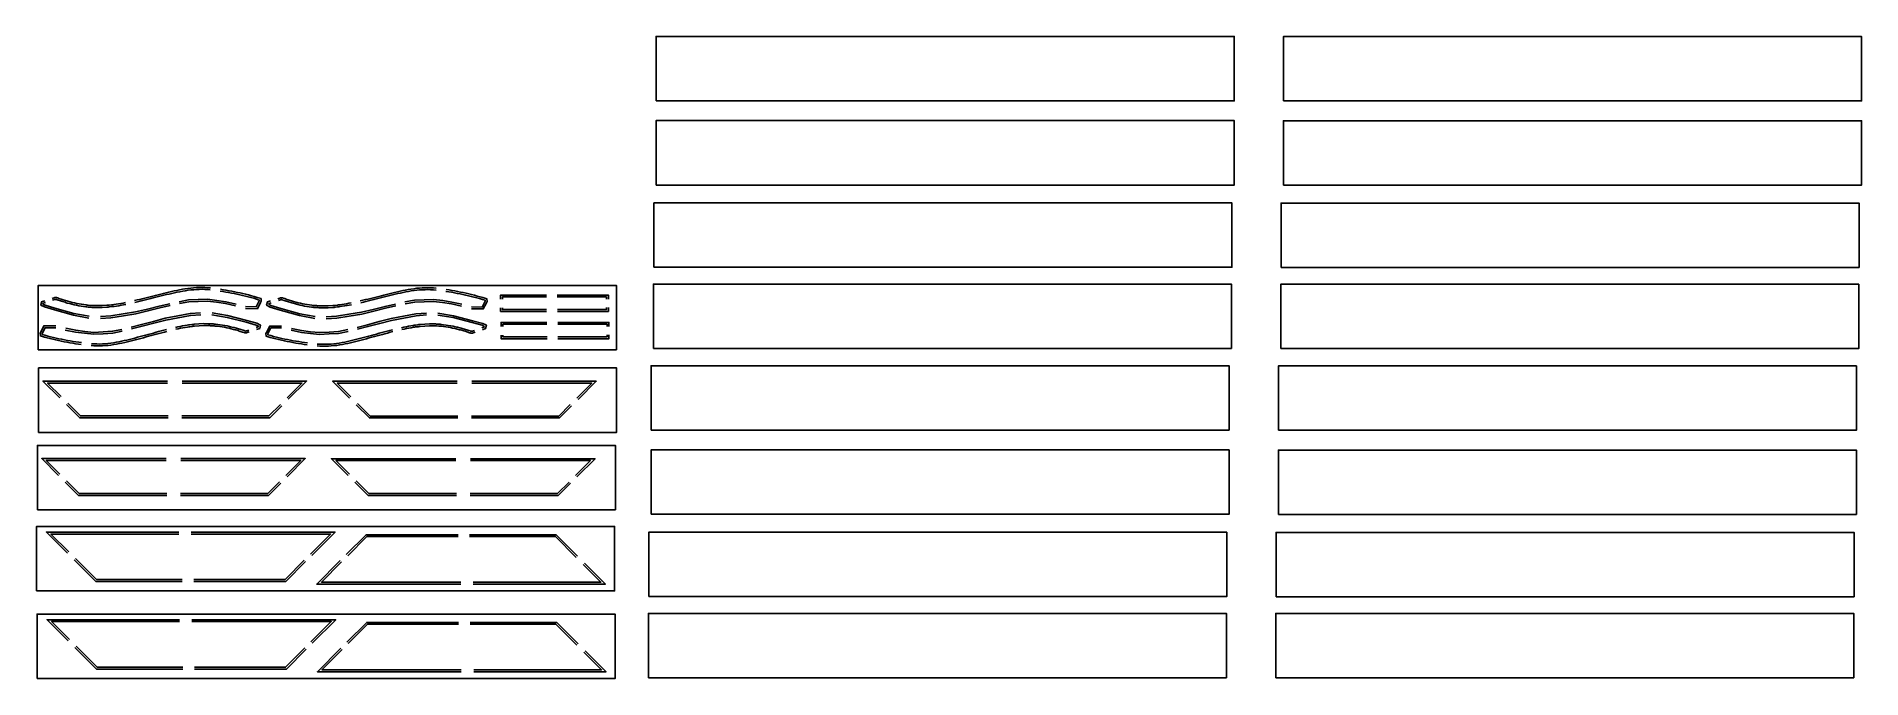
# Model space of a CAD drawing. Header units: millimetres. Extents: x 109 to 5919, y 96 to 2141.
import ezdxf

# ---------------------------------------------------------------- set-up
doc = ezdxf.new("R2010")
doc.units = ezdxf.units.MM

msp = doc.modelspace()

# ---------------------------------------------------------------- linework, layer by layer
for points in [[(2081.7, 1935.6), (3921.7, 1935.6), (3921.7, 2140.6), (2081.7, 2140.6)], [(4078.6, 1935.3), (5918.6, 1935.3), (5918.6, 2140.3), (4078.6, 2140.3)], [(2081.7, 1667.6), (3921.7, 1667.6), (3921.7, 1872.6), (2081.7, 1872.6)], [(4078.6, 1667.2), (5918.6, 1667.2), (5918.6, 1872.2), (4078.6, 1872.2)], [(2074.3, 1405.5), (3914.3, 1405.5), (3914.3, 1610.5), (2074.3, 1610.5)], [(4071.1, 1405.1), (5911.1, 1405.1), (5911.1, 1610.1), (4071.1, 1610.1)], [(115, 1143), (1955, 1143), (1955, 1348), (115, 1348)], [(2073.1, 1147.1), (3913.1, 1147.1), (3913.1, 1352.1), (2073.1, 1352.1)], [(4069.9, 1146.8), (5909.9, 1146.8), (5909.9, 1351.8), (4069.9, 1351.8)], [(115.9, 879.9), (1955.9, 879.9), (1955.9, 1084.9), (115.9, 1084.9)], [(2065.6, 887), (3905.6, 887), (3905.6, 1092), (2065.6, 1092)], [(4062.4, 886.6), (5902.4, 886.6), (5902.4, 1091.6), (4062.4, 1091.6)], [(112, 633.2), (1952, 633.2), (1952, 838.2), (112, 838.2)], [(2065.6, 618.9), (3905.6, 618.9), (3905.6, 823.9), (2065.6, 823.9)], [(4062.4, 618.6), (5902.4, 618.6), (5902.4, 823.6), (4062.4, 823.6)], [(109.2, 375.2), (1949.2, 375.2), (1949.2, 580.2), (109.2, 580.2)], [(2058.1, 356.8), (3898.1, 356.8), (3898.1, 561.8), (2058.1, 561.8)], [(4055, 356.5), (5895, 356.5), (5895, 561.5), (4055, 561.5)], [(111.1, 96), (1951.1, 96), (1951.1, 301), (111.1, 301)], [(2057, 98.5), (3897, 98.5), (3897, 303.5), (2057, 303.5)], [(4053.8, 98.2), (5893.8, 98.2), (5893.8, 303.2), (4053.8, 303.2)]]:
    msp.add_lwpolyline(points, close=True)
at = {"color": 1}
for points in [[(420.9, 1299.5), (429.3, 1301.5), (437.6, 1303.5), (446, 1305.5), (454.4, 1307.6), (462.8, 1309.7), (471.1, 1311.8), (479.5, 1313.9), (487.9, 1316), (496.4, 1318.1), (504.8, 1320.2), (513.2, 1322.3), (521.7, 1324.4), (530.3, 1326.4), (538.8, 1328.3), (547.4, 1330.3), (556.1, 1332.1), (564.7, 1333.8), (573.5, 1335.4), (582.3, 1337), (591.1, 1338.2), (600, 1339.4), (609, 1340.2), (618, 1341), (627, 1341.2), (636, 1341.4), (645, 1341.1), (654, 1340.7), (662.9, 1339.8)], [(1139.8, 1298.6), (1148.2, 1300.6), (1156.6, 1302.6), (1164.9, 1304.6), (1173.3, 1306.7), (1181.7, 1308.8), (1190.1, 1310.9), (1198.5, 1313), (1206.9, 1315.1), (1215.3, 1317.2), (1223.7, 1319.3), (1232.2, 1321.4), (1240.7, 1323.5), (1249.2, 1325.5), (1257.8, 1327.4), (1266.4, 1329.4), (1275, 1331.2), (1283.7, 1332.9), (1292.4, 1334.5), (1301.2, 1336.1), (1310, 1337.3), (1318.9, 1338.6), (1327.9, 1339.3), (1336.9, 1340.1), (1345.9, 1340.3), (1355, 1340.5), (1364, 1340.2), (1372.9, 1339.8), (1381.8, 1338.9)], [(275.9, 1243.6), (227, 1252.9), (166.3, 1269.7), (134.2, 1279.5), (122.8, 1285.5), (125.5, 1296.1), (135.5, 1299.2)], [(158.8, 1306.5), (165.2, 1308.5), (166.9, 1309.1), (167.5, 1309.2), (168.8, 1309.5), (171.1, 1309.6), (173.3, 1309.1), (173.8, 1308.9), (173.9, 1308.9), (174.1, 1308.8), (175, 1308.5), (176.8, 1307.9), (180.4, 1306.6), (187.4, 1304.2), (190.9, 1303), (194.5, 1301.9), (201.7, 1299.7), (205.2, 1298.6), (208.7, 1297.6), (216, 1295.6), (219.5, 1294.7), (223.1, 1293.8), (230.4, 1292.1), (237.6, 1290.4), (244.9, 1289.1), (252.2, 1287.8), (259.5, 1286.7), (266.9, 1285.7), (270.4, 1285.2), (274.1, 1284.9), (281.5, 1284.3), (285.2, 1284), (288.7, 1283.8), (303.5, 1283.4), (318.3, 1283.6), (333.1, 1284.6), (336.7, 1284.9), (340.4, 1285.3), (347.9, 1286.1), (351.5, 1286.5), (355.1, 1287), (362.6, 1288.1), (369.9, 1289.2), (377.3, 1290.5), (384.7, 1291.8), (392.1, 1293.3)], [(534.6, 1283.7), (501.4, 1276), (463.6, 1266.8), (425.4, 1257.6), (385.8, 1251.1), (346, 1244.5), (312.7, 1242.7)], [(743, 1282.7), (711, 1289.9), (682.3, 1294.3), (653.8, 1297.9), (624, 1296.8), (594.1, 1295.7), (564.2, 1290.1)], [(694.4, 1335.8), (703.5, 1334.3), (712.5, 1332.7), (721.6, 1331.1), (730.6, 1329.4), (739.6, 1327.6), (748.6, 1325.7), (757.5, 1323.8), (766.5, 1321.8), (775.4, 1319.6), (784.4, 1317.4), (793.4, 1315), (802.4, 1312.5), (811.3, 1309.8), (824.1, 1305.7), (824.6, 1297.5), (822.6, 1293.6)], [(822.6, 1293.6), (812.3, 1273.8), (774.6, 1274.5)], [(994.9, 1242.8), (945.9, 1252), (885.2, 1268.8), (853.1, 1278.6), (841.7, 1284.6), (844.4, 1295.2), (854.4, 1298.3)], [(877.8, 1305.6), (884.2, 1307.7), (885.8, 1308.2), (886.4, 1308.4), (887.7, 1308.6), (890.1, 1308.7), (892.2, 1308.2), (892.7, 1308), (892.9, 1308), (893.1, 1307.9), (894, 1307.6), (895.7, 1307), (899.3, 1305.8), (906.4, 1303.3), (909.9, 1302.1), (913.4, 1301), (920.6, 1298.8), (924.1, 1297.7), (927.6, 1296.7), (934.9, 1294.8), (938.5, 1293.8), (942, 1292.9), (949.3, 1291.2), (956.5, 1289.6), (963.8, 1288.2), (971.1, 1286.9), (978.4, 1285.8), (985.8, 1284.8), (989.4, 1284.3), (993, 1284), (1000.5, 1283.4), (1004.1, 1283.1), (1007.7, 1282.9), (1022.5, 1282.5), (1037.2, 1282.8), (1052, 1283.7), (1055.6, 1284), (1059.3, 1284.4), (1066.8, 1285.2), (1070.4, 1285.6), (1074.1, 1286.1), (1081.5, 1287.2), (1088.9, 1288.4), (1096.3, 1289.7), (1103.6, 1291), (1111, 1292.4)], [(1253.5, 1282.8), (1220.3, 1275.1), (1182.5, 1265.9), (1144.4, 1256.8), (1104.7, 1250.2), (1064.9, 1243.6), (1031.7, 1241.8)], [(1461.9, 1281.9), (1429.9, 1289), (1401.2, 1293.4), (1372.7, 1297), (1342.9, 1295.9), (1313.1, 1294.8), (1283.1, 1289.2)], [(1413.3, 1334.9), (1422.4, 1333.4), (1431.5, 1331.8), (1440.5, 1330.2), (1449.5, 1328.5), (1458.5, 1326.7), (1467.5, 1324.8), (1476.4, 1322.9), (1485.4, 1320.9), (1494.4, 1318.7), (1503.3, 1316.5), (1512.3, 1314.1), (1521.3, 1311.6), (1530.2, 1308.9), (1543, 1304.8), (1543.6, 1296.6), (1541.5, 1292.7)], [(1541.5, 1292.7), (1531.2, 1272.9), (1493.5, 1273.6)], [(1732.1, 1317), (1586.3, 1317), (1586.3, 1303.9)], [(1929.6, 1304.1), (1929.6, 1317), (1766.5, 1317)], [(410.4, 1215), (443.5, 1223.4), (481.1, 1233.4), (519.1, 1243.3), (558.6, 1250.7), (598.2, 1258), (631.4, 1260.6)], [(786.6, 1199.9), (780.2, 1197.7), (778.6, 1197.2), (778, 1197), (776.7, 1196.7), (774.4, 1196.6), (772.2, 1197), (771.7, 1197.2), (771.6, 1197.2), (771.3, 1197.3), (770.5, 1197.6), (768.7, 1198.2), (765.1, 1199.3), (757.9, 1201.6), (754.4, 1202.7), (750.9, 1203.8), (743.6, 1205.9), (740.1, 1206.9), (736.6, 1207.8), (729.3, 1209.6), (725.7, 1210.5), (722.1, 1211.3), (714.8, 1212.8), (707.5, 1214.4), (700.2, 1215.5), (692.9, 1216.7), (685.6, 1217.7), (678.2, 1218.5), (674.6, 1218.9), (671, 1219.1), (663.5, 1219.6), (659.8, 1219.9), (656.3, 1219.9), (641.4, 1220.1), (626.7, 1219.5), (611.9, 1218.2), (608.3, 1217.9), (604.7, 1217.4), (597.2, 1216.4), (593.6, 1215.9), (589.9, 1215.3), (582.5, 1214.1), (575.2, 1212.8), (567.8, 1211.4), (560.5, 1209.9), (553.2, 1208.3)], [(668.2, 1260.4), (717.4, 1252.1), (778.4, 1236.5), (810.7, 1227.4), (822.2, 1221.7), (819.7, 1211), (809.8, 1207.7)], [(1129.4, 1214.1), (1162.4, 1222.5), (1200, 1232.5), (1238, 1242.4), (1277.5, 1249.8), (1317.1, 1257.1), (1350.4, 1259.7)], [(1387.2, 1259.5), (1436.3, 1251.2), (1497.3, 1235.6), (1529.6, 1226.5), (1541.1, 1220.8), (1538.7, 1210.2), (1528.8, 1206.8)], [(1586.3, 1276.9), (1586.3, 1265), (1733.1, 1265)], [(1733.8, 1230), (1588, 1230), (1588, 1216.9)], [(1767.2, 1265), (1929.6, 1265), (1929.6, 1277.6)], [(1931.3, 1217.1), (1931.3, 1230), (1768.2, 1230)], [(251.8, 1159.7), (242.6, 1160.9), (233.5, 1162.3), (224.5, 1163.8), (215.4, 1165.3), (206.4, 1166.9), (197.4, 1168.6), (188.4, 1170.3), (179.4, 1172.2), (170.4, 1174.1), (161.4, 1176.2), (152.4, 1178.4), (143.3, 1180.7), (134.3, 1183.2), (121.5, 1187), (120.8, 1195.3), (122.7, 1199.2)], [(122.7, 1199.2), (132.6, 1219.2), (170.3, 1219.3)], [(202.1, 1211.7), (234.3, 1205.2), (263, 1201.4), (291.6, 1198.3), (321.4, 1200.1), (351.2, 1201.8), (381, 1208)], [(524.5, 1201.5), (516.1, 1199.4), (507.8, 1197.2), (499.5, 1195), (491.1, 1192.8), (482.8, 1190.5), (474.5, 1188.2), (466.1, 1185.9), (457.8, 1183.7), (449.4, 1181.4), (441, 1179.1), (432.6, 1176.8), (424.1, 1174.6), (415.7, 1172.4), (407.1, 1170.3), (398.6, 1168.2), (390, 1166.2), (381.3, 1164.3), (372.6, 1162.5), (363.9, 1160.8), (355.1, 1159.3), (346.2, 1157.9), (337.3, 1157), (328.3, 1156), (319.2, 1155.6), (310.2, 1155.2), (301.2, 1155.4), (292.2, 1155.6), (283.3, 1156.3)], [(970.7, 1158.8), (961.6, 1160), (952.5, 1161.4), (943.4, 1162.9), (934.4, 1164.4), (925.3, 1166), (916.3, 1167.7), (907.3, 1169.5), (898.3, 1171.3), (889.3, 1173.2), (880.3, 1175.3), (871.3, 1177.5), (862.3, 1179.8), (853.3, 1182.4), (840.4, 1186.1), (839.7, 1194.4), (841.7, 1198.3)], [(841.7, 1198.3), (851.6, 1218.3), (889.2, 1218.4)], [(921, 1210.8), (953.2, 1204.3), (981.9, 1200.5), (1010.5, 1197.4), (1040.3, 1199.2), (1070.1, 1200.9), (1099.9, 1207.1)], [(1243.4, 1200.6), (1235.1, 1198.5), (1226.7, 1196.3), (1218.4, 1194.1), (1210.1, 1191.9), (1201.7, 1189.6), (1193.4, 1187.3), (1185.1, 1185), (1176.7, 1182.8), (1168.3, 1180.5), (1159.9, 1178.2), (1151.5, 1175.9), (1143.1, 1173.7), (1134.6, 1171.5), (1126.1, 1169.4), (1117.5, 1167.3), (1108.9, 1165.3), (1100.3, 1163.4), (1091.6, 1161.6), (1082.8, 1159.9), (1074, 1158.4), (1065.1, 1157), (1056.2, 1156.1), (1047.2, 1155.1), (1038.2, 1154.7), (1029.2, 1154.3), (1020.1, 1154.5), (1011.2, 1154.7), (1002.3, 1155.4)], [(1505.5, 1199), (1499.2, 1196.9), (1497.5, 1196.3), (1496.9, 1196.1), (1495.6, 1195.8), (1493.3, 1195.7), (1491.2, 1196.1), (1490.6, 1196.3), (1490.5, 1196.3), (1490.3, 1196.4), (1489.4, 1196.7), (1487.6, 1197.3), (1484, 1198.4), (1476.9, 1200.8), (1473.4, 1201.8), (1469.8, 1202.9), (1462.6, 1205), (1459.1, 1206), (1455.5, 1206.9), (1448.2, 1208.7), (1444.6, 1209.6), (1441, 1210.4), (1433.7, 1212), (1426.5, 1213.5), (1419.2, 1214.7), (1411.8, 1215.9), (1404.5, 1216.8), (1397.1, 1217.6), (1393.5, 1218), (1389.9, 1218.2), (1382.4, 1218.7), (1378.8, 1219), (1375.2, 1219.1), (1360.4, 1219.2), (1345.7, 1218.6), (1330.9, 1217.3), (1327.3, 1217), (1323.6, 1216.5), (1316.1, 1215.5), (1312.5, 1215.1), (1308.9, 1214.5), (1301.5, 1213.2), (1294.1, 1211.9), (1286.8, 1210.5), (1279.4, 1209), (1272.1, 1207.4)], [(1588, 1189.9), (1588, 1178), (1734.8, 1178)], [(1768.9, 1178), (1931.3, 1178), (1931.3, 1190.6)], [(526.1, 1043.1), (129.8, 1043.1), (183.2, 989.6)], [(910.8, 985.2), (968.7, 1043.1), (572.5, 1043.1)], [(1448.3, 1042.7), (1051.9, 1042.7), (1105.3, 989.3)], [(1833, 984.8), (1890.8, 1042.7), (1494.7, 1042.7)], [(204.6, 968.2), (246.8, 926.1), (528.4, 926.1)], [(571.8, 926.1), (851.7, 926.1), (890.4, 964.7)], [(1126.7, 967.8), (1168.9, 925.7), (1450.5, 925.7)], [(1493.9, 925.7), (1773.8, 925.7), (1812.5, 964.3)], [(522.3, 796.3), (125.9, 796.3), (179.3, 742.9)], [(907, 738.4), (964.8, 796.3), (568.7, 796.3)], [(1444.4, 795.9), (1048, 795.9), (1101.4, 742.5)], [(1829.1, 738), (1887, 795.9), (1490.8, 795.9)], [(200.7, 721.5), (242.9, 679.3), (524.5, 679.3)], [(567.9, 679.3), (847.8, 679.3), (886.5, 718)], [(1122.8, 721.1), (1165, 678.9), (1446.6, 678.9)], [(1490, 678.9), (1770, 678.9), (1808.6, 717.6)], [(207.6, 495.5), (140.8, 562.2), (562.3, 562.2)], [(601.7, 562.2), (1059.8, 562.2), (985.2, 487.7)], [(1450.9, 553.9), (1158.4, 553.9), (1095.4, 490.9)], [(1831.6, 485.6), (1763.3, 553.9), (1487.9, 553.9)], [(229.5, 473.5), (297.8, 405.2), (573.2, 405.2)], [(610.2, 405.2), (902.8, 405.2), (965.7, 468.2)], [(1459.5, 396.9), (1001.4, 396.9), (1075.9, 471.4)], [(1853.6, 463.7), (1920.3, 396.9), (1498.9, 396.9)], [(209.5, 216.3), (142.7, 283.1), (564.2, 283.1)], [(603.6, 283.1), (1061.7, 283.1), (987.2, 208.5)], [(1452.9, 274.7), (1160.3, 274.7), (1097.4, 211.7)], [(1833.6, 206.4), (1765.3, 274.7), (1489.9, 274.7)], [(231.5, 194.3), (299.7, 126.1), (575.2, 126.1)], [(612.2, 126.1), (904.7, 126.1), (967.7, 189)], [(1461.4, 117.7), (1003.3, 117.7), (1077.8, 192.2)], [(1855.5, 184.5), (1922.3, 117.7), (1500.8, 117.7)]]:
    msp.add_lwpolyline(points, dxfattribs=at)
for points in [[(277.1, 1249.5), (228.3, 1258.8), (168, 1275.5), (136.5, 1285.1), (129.8, 1288.6), (130.5, 1291.3), (137.3, 1293.5)], [(160.6, 1300.8), (167, 1302.8), (168.6, 1303.3), (168.9, 1303.4), (169.4, 1303.5), (170.6, 1303.5), (171.7, 1303.3), (171.8, 1303.3), (171.9, 1303.2), (172.2, 1303.1), (173.1, 1302.8), (174.8, 1302.2), (178.4, 1301), (185.5, 1298.5), (189.1, 1297.3), (192.7, 1296.2), (199.9, 1294), (203.5, 1292.8), (207.1, 1291.8), (214.4, 1289.9), (218, 1288.9), (221.7, 1287.9), (229, 1286.3), (236.4, 1284.6), (243.8, 1283.2), (251.2, 1281.8), (258.6, 1280.7), (266.1, 1279.7), (269.8, 1279.3), (273.5, 1278.9), (281, 1278.3), (284.8, 1278), (288.5, 1277.8), (303.5, 1277.4), (318.5, 1277.6), (333.5, 1278.6), (337.3, 1278.9), (341, 1279.3), (348.5, 1280.2), (352.3, 1280.6), (356, 1281.1), (363.5, 1282.2), (370.9, 1283.3), (378.4, 1284.6), (385.8, 1286), (393.2, 1287.4)], [(533.3, 1289.5), (500, 1281.8), (462.2, 1272.6), (424.2, 1263.5), (384.8, 1257), (345.3, 1250.5), (312.4, 1248.7)], [(422.2, 1293.7), (430.6, 1295.7), (439, 1297.7), (447.4, 1299.7), (455.8, 1301.8), (464.2, 1303.9), (472.6, 1306), (481, 1308.1), (489.4, 1310.2), (497.8, 1312.3), (506.2, 1314.4), (514.7, 1316.5), (523.1, 1318.5), (531.6, 1320.5), (540.1, 1322.5), (548.7, 1324.4), (557.3, 1326.2), (565.9, 1327.9), (574.5, 1329.5), (583.2, 1331), (591.9, 1332.3), (600.7, 1333.5), (609.5, 1334.3), (618.3, 1335), (627.1, 1335.2), (636, 1335.4), (644.8, 1335.1), (653.6, 1334.7), (662.3, 1333.9)], [(744.3, 1288.6), (712.1, 1295.8), (683.1, 1300.3), (654, 1303.9), (623.7, 1302.8), (593.5, 1301.6), (563.1, 1296)], [(693.4, 1329.9), (702.5, 1328.4), (711.5, 1326.8), (720.5, 1325.2), (729.4, 1323.5), (738.4, 1321.7), (747.3, 1319.9), (756.2, 1317.9), (765.1, 1315.9), (774, 1313.8), (782.9, 1311.6), (791.8, 1309.2), (800.7, 1306.8), (809.5, 1304.1), (818.4, 1301.3), (818.5, 1298.8), (817.3, 1296.4)], [(817.3, 1296.4), (808.7, 1279.9), (774.7, 1280.5)], [(996, 1248.7), (947.3, 1257.9), (886.9, 1274.6), (855.4, 1284.2), (848.7, 1287.7), (849.4, 1290.4), (856.2, 1292.6)], [(879.6, 1299.9), (886, 1301.9), (887.6, 1302.4), (887.8, 1302.5), (888.4, 1302.6), (889.5, 1302.6), (890.6, 1302.4), (890.7, 1302.4), (890.9, 1302.3), (891.1, 1302.3), (892, 1301.9), (893.8, 1301.3), (897.3, 1300.1), (904.4, 1297.6), (908, 1296.4), (911.6, 1295.3), (918.8, 1293.1), (922.4, 1291.9), (926, 1290.9), (933.3, 1289), (936.9, 1288), (940.6, 1287.1), (948, 1285.4), (955.3, 1283.7), (962.7, 1282.3), (970.1, 1280.9), (977.6, 1279.9), (985, 1278.8), (988.7, 1278.4), (992.5, 1278), (1000, 1277.4), (1003.7, 1277.1), (1007.4, 1276.9), (1022.4, 1276.5), (1037.5, 1276.8), (1052.5, 1277.7), (1056.2, 1278), (1060, 1278.4), (1067.4, 1279.3), (1071.2, 1279.7), (1074.9, 1280.2), (1082.4, 1281.3), (1089.9, 1282.4), (1097.3, 1283.7), (1104.7, 1285.1), (1112.2, 1286.5)], [(1252.2, 1288.6), (1218.9, 1280.9), (1181.1, 1271.7), (1143.2, 1262.6), (1103.7, 1256.1), (1064.3, 1249.6), (1031.3, 1247.8)], [(1141.2, 1292.8), (1149.6, 1294.8), (1158, 1296.8), (1166.4, 1298.8), (1174.8, 1300.9), (1183.2, 1303), (1191.5, 1305.1), (1199.9, 1307.2), (1208.3, 1309.3), (1216.7, 1311.4), (1225.2, 1313.5), (1233.6, 1315.6), (1242.1, 1317.6), (1250.6, 1319.6), (1259.1, 1321.6), (1267.6, 1323.5), (1276.2, 1325.3), (1284.8, 1327.1), (1293.5, 1328.6), (1302.1, 1330.1), (1310.9, 1331.4), (1319.6, 1332.6), (1328.4, 1333.4), (1337.2, 1334.1), (1346.1, 1334.3), (1354.9, 1334.5), (1363.7, 1334.2), (1372.5, 1333.8), (1381.3, 1333)], [(1463.2, 1287.7), (1431, 1294.9), (1402.1, 1299.4), (1373, 1303), (1342.7, 1301.9), (1312.4, 1300.7), (1282, 1295.1)], [(1412.4, 1329), (1421.4, 1327.5), (1430.4, 1325.9), (1439.4, 1324.3), (1448.4, 1322.6), (1457.3, 1320.8), (1466.2, 1319), (1475.2, 1317), (1484.1, 1315), (1493, 1312.9), (1501.8, 1310.7), (1510.7, 1308.3), (1519.6, 1305.9), (1528.5, 1303.2), (1537.3, 1300.4), (1537.5, 1297.9), (1536.2, 1295.5)], [(1536.2, 1295.5), (1527.6, 1279), (1493.6, 1279.6)], [(1732.1, 1311), (1592.3, 1311), (1592.3, 1303.9)], [(1923.6, 1304.1), (1923.6, 1311), (1766.5, 1311)], [(411.9, 1209.2), (445, 1217.6), (482.6, 1227.6), (520.4, 1237.4), (559.7, 1244.8), (599, 1252.1), (631.9, 1254.6)], [(784.7, 1205.6), (778.3, 1203.4), (776.7, 1202.9), (776.5, 1202.8), (775.9, 1202.7), (774.8, 1202.6), (773.7, 1202.8), (773.6, 1202.9), (773.4, 1202.9), (773.2, 1203), (772.3, 1203.3), (770.5, 1203.9), (766.9, 1205), (759.8, 1207.4), (756.2, 1208.5), (752.5, 1209.5), (745.3, 1211.6), (741.7, 1212.7), (738, 1213.6), (730.7, 1215.4), (727.1, 1216.3), (723.4, 1217.2), (716, 1218.7), (708.6, 1220.3), (701.2, 1221.5), (693.8, 1222.7), (686.3, 1223.6), (678.8, 1224.5), (675.1, 1224.9), (671.3, 1225.1), (663.9, 1225.6), (660.1, 1225.8), (656.4, 1225.9), (641.4, 1226.1), (626.3, 1225.5), (611.4, 1224.2), (607.6, 1223.8), (603.9, 1223.3), (596.4, 1222.4), (592.7, 1221.9), (589, 1221.3), (581.5, 1220), (574.1, 1218.7), (566.7, 1217.3), (559.2, 1215.8), (551.9, 1214.2)], [(667.2, 1254.4), (716.1, 1246.2), (776.8, 1230.7), (808.5, 1221.8), (815.3, 1218.4), (814.6, 1215.7), (807.9, 1213.4)], [(1130.8, 1208.3), (1164, 1216.7), (1201.6, 1226.7), (1239.3, 1236.5), (1278.6, 1243.9), (1317.9, 1251.2), (1350.8, 1253.7)], [(1503.6, 1204.7), (1497.3, 1202.5), (1495.7, 1202), (1495.4, 1201.9), (1494.9, 1201.8), (1493.7, 1201.7), (1492.6, 1202), (1492.5, 1202), (1492.4, 1202), (1492.1, 1202.1), (1491.2, 1202.4), (1489.5, 1203), (1485.9, 1204.1), (1478.7, 1206.5), (1475.1, 1207.6), (1471.5, 1208.6), (1464.2, 1210.7), (1460.6, 1211.8), (1457, 1212.7), (1449.7, 1214.5), (1446, 1215.4), (1442.3, 1216.3), (1435, 1217.8), (1427.6, 1219.4), (1420.1, 1220.6), (1412.7, 1221.8), (1405.2, 1222.7), (1397.8, 1223.6), (1394, 1224), (1390.3, 1224.2), (1382.8, 1224.7), (1379, 1225), (1375.3, 1225.1), (1360.3, 1225.2), (1345.3, 1224.6), (1330.3, 1223.3), (1326.6, 1222.9), (1322.8, 1222.4), (1315.4, 1221.5), (1311.6, 1221), (1307.9, 1220.4), (1300.5, 1219.1), (1293, 1217.8), (1285.6, 1216.4), (1278.2, 1214.9), (1270.8, 1213.3)], [(1386.2, 1253.5), (1435.1, 1245.3), (1495.8, 1229.8), (1527.5, 1220.9), (1534.2, 1217.5), (1533.6, 1214.8), (1526.8, 1212.5)], [(1592.3, 1276.9), (1592.3, 1271), (1733.1, 1271)], [(1733.8, 1224), (1594, 1224), (1594, 1216.9)], [(1767.2, 1271), (1923.6, 1271), (1923.6, 1277.6)], [(1925.3, 1217.1), (1925.3, 1224), (1768.2, 1224)], [(252.6, 1165.6), (243.5, 1166.9), (234.5, 1168.3), (225.4, 1169.7), (216.5, 1171.2), (207.5, 1172.8), (198.5, 1174.5), (189.6, 1176.2), (180.6, 1178.1), (171.7, 1180), (162.8, 1182), (153.8, 1184.2), (144.9, 1186.5), (136, 1189), (127.1, 1191.6), (126.9, 1194.1), (128.1, 1196.5)], [(128.1, 1196.5), (136.4, 1213.2), (170.3, 1213.3)], [(200.9, 1205.8), (233.3, 1199.3), (262.3, 1195.4), (291.5, 1192.3), (321.7, 1194.1), (352, 1195.9), (382.2, 1202.2)], [(523, 1207.3), (514.6, 1205.2), (506.3, 1203), (497.9, 1200.8), (489.6, 1198.5), (481.2, 1196.3), (472.9, 1194), (464.5, 1191.7), (456.2, 1189.4), (447.8, 1187.2), (439.4, 1184.9), (431, 1182.6), (422.6, 1180.4), (414.2, 1178.2), (405.7, 1176.1), (397.2, 1174), (388.6, 1172.1), (380.1, 1170.1), (371.5, 1168.4), (362.8, 1166.7), (354.1, 1165.3), (345.4, 1163.9), (336.6, 1162.9), (327.8, 1162), (319, 1161.6), (310.2, 1161.2), (301.3, 1161.4), (292.5, 1161.6), (283.8, 1162.2)], [(971.5, 1164.7), (962.4, 1166), (953.4, 1167.4), (944.4, 1168.8), (935.4, 1170.3), (926.4, 1171.9), (917.5, 1173.6), (908.5, 1175.3), (899.6, 1177.2), (890.6, 1179.1), (881.7, 1181.1), (872.8, 1183.3), (863.8, 1185.6), (854.9, 1188.1), (846, 1190.7), (845.8, 1193.2), (847, 1195.6)], [(847, 1195.6), (855.3, 1212.3), (889.3, 1212.4)], [(919.8, 1204.9), (952.2, 1198.4), (981.2, 1194.5), (1010.4, 1191.4), (1040.6, 1193.2), (1070.9, 1195), (1101.2, 1201.3)], [(1241.9, 1206.4), (1233.6, 1204.3), (1225.2, 1202.1), (1216.9, 1199.9), (1208.5, 1197.7), (1200.2, 1195.4), (1191.8, 1193.1), (1183.5, 1190.8), (1175.1, 1188.5), (1166.8, 1186.3), (1158.4, 1184), (1150, 1181.7), (1141.6, 1179.5), (1133.1, 1177.3), (1124.6, 1175.2), (1116.1, 1173.1), (1107.6, 1171.2), (1099, 1169.2), (1090.4, 1167.5), (1081.8, 1165.8), (1073.1, 1164.4), (1064.3, 1163), (1055.6, 1162), (1046.8, 1161.1), (1037.9, 1160.7), (1029.1, 1160.3), (1020.3, 1160.5), (1011.5, 1160.7), (1002.7, 1161.3)], [(1594, 1189.9), (1594, 1184), (1734.8, 1184)], [(1768.9, 1184), (1925.3, 1184), (1925.3, 1190.6)], [(526.1, 1037.1), (144.2, 1037.1), (187.4, 993.9)], [(906.6, 989.4), (954.2, 1037.1), (572.5, 1037.1)], [(1448.3, 1036.7), (1066.4, 1036.7), (1109.5, 993.5)], [(1828.7, 989), (1876.4, 1036.7), (1494.7, 1036.7)], [(208.9, 972.5), (249.2, 932.1), (528.4, 932.1)], [(571.8, 932.1), (849.2, 932.1), (886.2, 969)], [(1131, 972.1), (1171.4, 931.7), (1450.5, 931.7)], [(1493.9, 931.7), (1771.4, 931.7), (1808.3, 968.6)], [(522.3, 790.3), (140.4, 790.3), (183.5, 747.1)], [(902.7, 742.7), (950.4, 790.3), (568.7, 790.3)], [(1444.4, 789.9), (1062.5, 789.9), (1105.6, 746.7)], [(1824.8, 742.3), (1872.5, 789.9), (1490.8, 789.9)], [(205, 725.7), (245.4, 685.3), (524.5, 685.3)], [(567.9, 685.3), (845.4, 685.3), (882.3, 722.2)], [(1127.1, 725.3), (1167.5, 684.9), (1446.6, 684.9)], [(1490, 684.9), (1767.5, 684.9), (1804.4, 721.8)], [(211.8, 499.7), (155.3, 556.2), (562.3, 556.2)], [(601.7, 556.2), (1045.3, 556.2), (981, 492)], [(1450.9, 547.9), (1160.9, 547.9), (1099.7, 486.7)], [(1827.4, 481.4), (1760.9, 547.9), (1487.9, 547.9)], [(233.8, 477.8), (300.3, 411.2), (573.2, 411.2)], [(610.2, 411.2), (900.3, 411.2), (961.5, 472.4)], [(1459.5, 402.9), (1015.9, 402.9), (1080.1, 467.2)], [(1849.3, 459.4), (1905.9, 402.9), (1498.9, 402.9)], [(213.8, 220.5), (157.2, 277.1), (564.2, 277.1)], [(603.6, 277.1), (1047.2, 277.1), (982.9, 212.8)], [(1452.9, 268.7), (1162.8, 268.7), (1101.6, 207.5)], [(1829.3, 202.2), (1762.8, 268.7), (1489.9, 268.7)], [(235.7, 198.6), (302.2, 132.1), (575.2, 132.1)], [(612.2, 132.1), (902.2, 132.1), (963.4, 193.3)], [(1461.4, 123.7), (1017.8, 123.7), (1082.1, 188)], [(1851.3, 180.2), (1907.8, 123.7), (1500.8, 123.7)]]:
    msp.add_lwpolyline(points)

doc.saveas('drawing.dxf')
